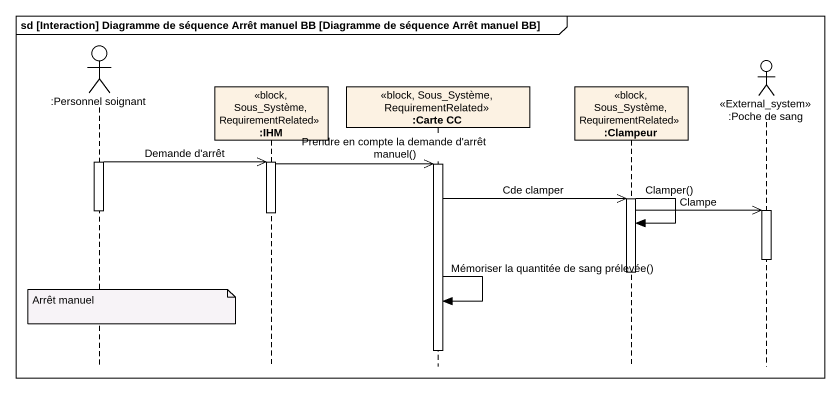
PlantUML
@startuml
mainframe sd [Interaction] Diagramme de séquence Arrêt manuel BB [Diagramme de séquence Arrêt manuel BB]
hide footbox
actor ":Personnel soignant" as Personnel_soignant
participant ":IHM" as IHM <<block, Sous_Système, RequirementRelated>>
participant ":Carte CC" as Carte_CC <<block, Sous_Système, RequirementRelated>>
participant ":Clampeur" as Clampeur <<block, Sous_Système, RequirementRelated>>
actor ":Poche de sang" as Poche_de_sang <<External_system>>

activate Personnel_soignant
Personnel_soignant ->> IHM : Demande d'arrêt
activate IHM
IHM ->> Carte_CC : Prendre en compte la demande d'arrêt manuel()
activate Carte_CC
Carte_CC ->> Clampeur : Cde clamper
activate Clampeur
Clampeur ->> Poche_de_sang : Clampe
activate Poche_de_sang
deactivate Personnel_soignant
deactivate IHM
Clampeur -> Clampeur : Clamper()
deactivate Poche_de_sang
deactivate Clampeur
Carte_CC -> Carte_CC : Mémoriser la quantitée de sang prélevée()
note over Personnel_soignant : Arrêt manuel
deactivate Carte_CC
@enduml
